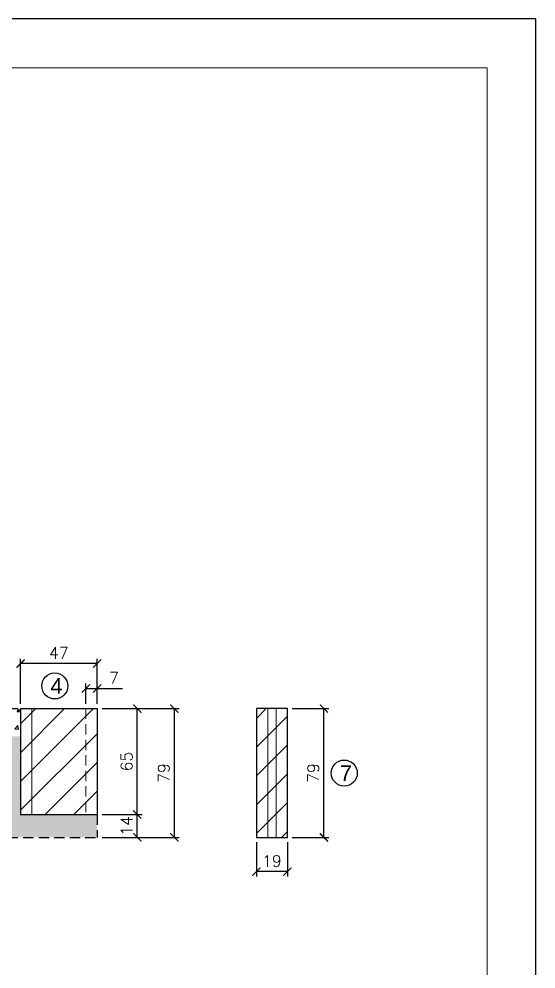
# Model space of a CAD drawing. Extents: x -23436 to 4767, y -4638 to 9755.
# Drawn here: x -16339 to -16021, y 3399 to 3982 of the extents above; entities that cross this region are included whole.
import ezdxf
from ezdxf.enums import TextEntityAlignment as Align

# ---------------------------------------------------------------- set-up
doc = ezdxf.new("R2010")
doc.units = 0
doc.header["$PDMODE"] = 2
doc.header["$PDSIZE"] = 10
doc.linetypes.add('HIDDEN', pattern=[9.525, 6.35, -3.175])
doc.layers.get('0').update_dxf_attribs({"lineweight": 13})
doc.layers.get('Defpoints').update_dxf_attribs({"lineweight": 13})
for name, color, linetype in [('Concreto', 250, 'HIDDEN'), ('Cota', 4, 'Continuous'), ('MB Logo', 255, 'Continuous'), ('Painéis', 200, 'Continuous'), ('Reaproveitamento', 251, 'Continuous'), ('Romaneio', 10, 'Continuous')]:
    doc.layers.add(name, color=color, linetype=linetype)
doc.layers.add('FOLHA MB', color=7, linetype='Continuous', lineweight=13)
doc.layers.add('Sarr 2.2x7', color=40, linetype='Continuous', lineweight=9)
doc.layers.add('Laje_Perimetro', color=7, linetype='Continuous', plot=False)
doc.styles.add('ARIAL', font='arial.ttf', dxfattribs={"oblique": 15, "height": 25})
doc.styles.add('ROMANS', font='romans.shx')
doc.dimstyles.new('Cota Paínel', dxfattribs={"dimtxt": 7, "dimasz": 5, "dimexe": 3, "dimexo": 3, "dimgap": 3, "dimtad": 1, "dimdec": 1, "dimzin": 12, "dimdsep": 46, "dimtxsty": 'ROMANS', "dimblk": 'ARCHTICK', "dimcen": 0, "dimclrd": 4, "dimclre": 4, "dimclrt": 1, "dimadec": 1, "dimazin": 3, "dimtfac": 1, "dimtdec": 1, "dimtmove": 0, "dimatfit": 3, "dimldrblk": 'OBLIQUE', "dimfxl": 1, "dimtolj": 1, "dimtzin": 12, "dimarcsym": 0})
pattern_1 = [(45, (0, 0), (-8.838835, 8.838835), [])]

# ---------------------------------------------------------------- blocks, each defined once
blk = doc.blocks.new('A$C169d8357')
at = {"layer": 'FOLHA MB', "color": 1}
for points in [[(0, 1199.94), (0, 149.94), (1485.02, 149.94), (1485.02, 1199.94)], [(70, 1169.94), (70, 179.94), (1455.02, 179.94), (1455.02, 1169.94)]]:
    blk.add_lwpolyline(points, close=True, dxfattribs=at)
blk = doc.blocks.new('_ArchTick')
at = {"color": 0, "linetype": 'ByBlock', "const_width": 0.15}
blk.add_lwpolyline([(-0.5, -0.5), (0.5, 0.5)], dxfattribs=at)
blk = doc.blocks.new('*D529')
at = {"layer": 'Cota', "color": 4, "lineweight": -2, "transparency": 16777216}
for p, q in [((-16287.83, 3558.92), (-16263.19, 3558.92)), ((-16266.19, 3493.92), (-16266.19, 3558.92)), ((-16287.83, 3493.92), (-16263.19, 3493.92))]:
    blk.add_line(p, q, dxfattribs=at)
at = {"layer": 'Defpoints', "color": 0, "transparency": 16777216}
for p in [(-16290.83, 3558.92), (-16266.19, 3558.92), (-16290.83, 3493.92)]:
    blk.add_point(p, dxfattribs=at)
at = {"layer": 'Cota', "color": 4, "lineweight": -2, "transparency": 16777216, "xscale": 5, "yscale": 5, "zscale": 5}
for p, rotation in [((-16266.19, 3558.92), 90), ((-16266.19, 3493.92), 270)]:
    blk.add_blockref('_ArchTick', p, dxfattribs=dict(at, rotation=rotation))
at = {"layer": 'Cota', "color": 1, "transparency": 16777216, "insert": (-16272.69, 3526.42), "char_height": 7, "attachment_point": 5, "rotation": 90, "style": 'ROMANS'}
blk.add_mtext('\\A1;65', dxfattribs=at)
blk = doc.blocks.new('_OBLIQUE')
at = {"color": 0, "linetype": 'ByBlock', "lineweight": -2}
for p, q in [((0, 0), (-1, 0)), ((-0.5, -0.5), (0.5, 0.5))]:
    blk.add_line(p, q, dxfattribs=at)
blk = doc.blocks.new('*D530')
at = {"layer": 'Cota', "color": 4, "lineweight": -2, "transparency": 16777216}
for p, q in [((-16287.83, 3493.92), (-16263.19, 3493.92)), ((-16266.19, 3479.92), (-16266.19, 3493.92)), ((-16287.83, 3479.92), (-16263.19, 3479.92))]:
    blk.add_line(p, q, dxfattribs=at)
at = {"layer": 'Defpoints', "color": 0, "transparency": 16777216}
for p in [(-16290.83, 3493.92), (-16266.19, 3493.92), (-16290.83, 3479.92)]:
    blk.add_point(p, dxfattribs=at)
at = {"layer": 'Cota', "color": 4, "lineweight": -2, "transparency": 16777216, "xscale": 5, "yscale": 5, "zscale": 5}
for p, rotation in [((-16266.19, 3493.92), 90), ((-16266.19, 3479.92), 270)]:
    blk.add_blockref('_ArchTick', p, dxfattribs=dict(at, rotation=rotation))
at = {"layer": 'Cota', "color": 1, "transparency": 16777216, "insert": (-16272.69, 3486.92), "char_height": 7, "attachment_point": 5, "rotation": 90, "style": 'ROMANS'}
blk.add_mtext('\\A1;14', dxfattribs=at)
blk = doc.blocks.new('*D531')
at = {"layer": 'Cota', "color": 4, "lineweight": -2, "transparency": 16777216}
for p, q in [((-16287.83, 3558.92), (-16240.39, 3558.92)), ((-16243.39, 3479.92), (-16243.39, 3558.92)), ((-16287.83, 3479.92), (-16240.39, 3479.92))]:
    blk.add_line(p, q, dxfattribs=at)
at = {"layer": 'Defpoints', "color": 0, "transparency": 16777216}
for p in [(-16290.83, 3558.92), (-16243.39, 3558.92), (-16290.83, 3479.92)]:
    blk.add_point(p, dxfattribs=at)
at = {"layer": 'Cota', "color": 4, "lineweight": -2, "transparency": 16777216, "xscale": 5, "yscale": 5, "zscale": 5}
for p, rotation in [((-16243.39, 3558.92), 90), ((-16243.39, 3479.92), 270)]:
    blk.add_blockref('_ArchTick', p, dxfattribs=dict(at, rotation=rotation))
at = {"layer": 'Cota', "color": 1, "transparency": 16777216, "insert": (-16249.89, 3519.42), "char_height": 7, "attachment_point": 5, "rotation": 90, "style": 'ROMANS'}
blk.add_mtext('\\A1;79', dxfattribs=at)
blk = doc.blocks.new('*D532')
at = {"layer": 'Cota', "color": 4, "lineweight": -2, "transparency": 16777216}
for p, q in [((-16297.83, 3561.92), (-16297.83, 3574.27)), ((-16297.83, 3571.27), (-16290.83, 3571.27)), ((-16290.83, 3561.92), (-16290.83, 3574.27)), ((-16290.83, 3571.27), (-16275.17, 3571.27))]:
    blk.add_line(p, q, dxfattribs=at)
at = {"layer": 'Defpoints', "color": 0, "transparency": 16777216}
for p in [(-16290.83, 3571.27), (-16297.83, 3558.92), (-16290.83, 3558.92)]:
    blk.add_point(p, dxfattribs=at)
at = {"layer": 'Cota', "color": 4, "lineweight": -2, "transparency": 16777216, "xscale": 5, "yscale": 5, "zscale": 5, "rotation": 180}
blk.add_blockref('_ArchTick', (-16297.83, 3571.27), dxfattribs=at)
at = {"layer": 'Cota', "color": 4, "lineweight": -2, "transparency": 16777216, "xscale": 5, "yscale": 5, "zscale": 5}
blk.add_blockref('_ArchTick', (-16290.83, 3571.27), dxfattribs=at)
at = {"layer": 'Cota', "color": 1, "transparency": 16777216, "insert": (-16280.5, 3577.77), "char_height": 7, "attachment_point": 5, "style": 'ROMANS'}
blk.add_mtext('\\A1;7', dxfattribs=at)
blk = doc.blocks.new('*D538')
at = {"layer": 'Cota', "color": 4, "lineweight": -2, "transparency": 16777216}
for p, q in [((-16193, 3476.92), (-16193, 3455.85)), ((-16174, 3476.92), (-16174, 3455.85)), ((-16174, 3458.85), (-16193, 3458.85))]:
    blk.add_line(p, q, dxfattribs=at)
at = {"layer": 'Defpoints', "color": 0, "transparency": 16777216}
for p in [(-16193, 3479.92), (-16174, 3479.92), (-16193, 3458.85)]:
    blk.add_point(p, dxfattribs=at)
at = {"layer": 'Cota', "color": 4, "lineweight": -2, "transparency": 16777216, "xscale": 5, "yscale": 5, "zscale": 5, "rotation": 180}
blk.add_blockref('_ArchTick', (-16193, 3458.85), dxfattribs=at)
at = {"layer": 'Cota', "color": 4, "lineweight": -2, "transparency": 16777216, "xscale": 5, "yscale": 5, "zscale": 5}
blk.add_blockref('_ArchTick', (-16174, 3458.85), dxfattribs=at)
at = {"layer": 'Cota', "color": 1, "transparency": 16777216, "insert": (-16183.5, 3465.35), "char_height": 7, "attachment_point": 5, "style": 'ROMANS'}
blk.add_mtext('\\A1;19', dxfattribs=at)
blk = doc.blocks.new('*D539')
at = {"layer": 'Cota', "color": 4, "lineweight": -2, "transparency": 16777216}
for p, q in [((-16171, 3558.92), (-16148.62, 3558.92)), ((-16151.62, 3479.92), (-16151.62, 3558.92)), ((-16171, 3479.92), (-16148.62, 3479.92))]:
    blk.add_line(p, q, dxfattribs=at)
at = {"layer": 'Defpoints', "color": 0, "transparency": 16777216}
for p in [(-16174, 3558.92), (-16151.62, 3558.92), (-16174, 3479.92)]:
    blk.add_point(p, dxfattribs=at)
at = {"layer": 'Cota', "color": 4, "lineweight": -2, "transparency": 16777216, "xscale": 5, "yscale": 5, "zscale": 5}
for p, rotation in [((-16151.62, 3558.92), 90), ((-16151.62, 3479.92), 270)]:
    blk.add_blockref('_ArchTick', p, dxfattribs=dict(at, rotation=rotation))
at = {"layer": 'Cota', "color": 1, "transparency": 16777216, "insert": (-16158.12, 3519.42), "char_height": 7, "attachment_point": 5, "rotation": 90, "style": 'ROMANS'}
blk.add_mtext('\\A1;79', dxfattribs=at)
blk = doc.blocks.new('*D675')
at = {"layer": 'Cota', "color": 4, "lineweight": -2, "transparency": 16777216}
for p, q in [((-16337.83, 3561.92), (-16337.83, 3589.57)), ((-16290.83, 3586.57), (-16337.83, 3586.57)), ((-16290.83, 3561.92), (-16290.83, 3589.57))]:
    blk.add_line(p, q, dxfattribs=at)
at = {"layer": 'Defpoints', "color": 0, "transparency": 16777216}
for p in [(-16337.83, 3586.57), (-16337.83, 3558.92), (-16290.83, 3558.92)]:
    blk.add_point(p, dxfattribs=at)
at = {"layer": 'Cota', "color": 4, "lineweight": -2, "transparency": 16777216, "xscale": 5, "yscale": 5, "zscale": 5, "rotation": 180}
blk.add_blockref('_ArchTick', (-16337.83, 3586.57), dxfattribs=at)
at = {"layer": 'Cota', "color": 4, "lineweight": -2, "transparency": 16777216, "xscale": 5, "yscale": 5, "zscale": 5}
blk.add_blockref('_ArchTick', (-16290.83, 3586.57), dxfattribs=at)
at = {"layer": 'Cota', "color": 1, "transparency": 16777216, "insert": (-16314.33, 3593.07), "char_height": 7, "attachment_point": 5, "style": 'ROMANS'}
blk.add_mtext('\\A1;47', dxfattribs=at)

msp = doc.modelspace()

# ---------------------------------------------------------------- hatches: boundary and pattern name
at = {"layer": 'Concreto'}
h = msp.add_hatch(dxfattribs=at)
h.set_pattern_fill('AR-CONC', color=256, scale=2.5)
h.set_pattern_definition([(50, (0, 0), (17.931505, -1.568803), [1.875, -20.625]), (355, (0, 0), (-3.468783, 18.804803), [1.5, -16.5]), (100.45144, (1.494, -0.13), (14.462721, 17.236), [1.593505, -17.528553]), (46.1842, (0, 5), (26.681033, -4.137982), [2.8125, -30.9375]), (96.63564, (2.223, 4.655), (23.36655, 24.352965), [2.39026, -26.292844]), (351.18416, (0, 5), (23.36655, 24.352965), [2.25, -24.75]), (21, (2.5, 3.75), (14.922676, -10.065472), [1.875, -20.625]), (326, (2.5, 3.75), (6.082883, 18.128751), [1.5, -16.5]), (71.45144, (3.744, 2.911), (21.00556, 8.063279), [1.593505, -17.528553]), (37.5, (0, 0), (0.3039964, 8.3223463), [0, -16.3, 0, -16.75, 0, -16.5625]), (7.5, (0, 0), (6.5767384, 9.860293), [0, -9.55, 0, -15.925, 0, -6.3125]), (327.5, (-5.575, 0), (13.345561, -0.5638718), [0, -6.25, 0, -19.5, 0, -25.875]), (317.5, (-8.075, 0), (14.579654, 2.5026246), [0, -8.125, 0, -12.95, 0, -18.375])])
h.paths.add_polyline_path([(-16337.83, 3558.92), (-16364.83, 3558.92), (-16364.83, 3541.92), (-16337.83, 3541.92)])
h = msp.add_hatch(dxfattribs=at)
h.set_pattern_fill('AR-CONC', color=256, scale=2.5)
h.set_pattern_definition([(50, (1585.02, 0), (17.931505, -1.568803), [1.875, -20.625]), (355, (1585.02, 0), (-3.468783, 18.804803), [1.5, -16.5]), (100.45144, (1586.515, -0.13), (14.462721, 17.236), [1.593505, -17.528553]), (46.1842, (1585.02, 5), (26.681033, -4.137982), [2.8125, -30.9375]), (96.63564, (1587.244, 4.655), (23.36655, 24.352965), [2.39026, -26.292844]), (351.18416, (1585.02, 5), (23.36655, 24.352965), [2.25, -24.75]), (21, (1587.52, 3.75), (14.922676, -10.065472), [1.875, -20.625]), (326, (1587.52, 3.75), (6.082883, 18.128751), [1.5, -16.5]), (71.45144, (1588.764, 2.911), (21.00556, 8.063279), [1.593505, -17.528553]), (37.5, (1585.0204, 0), (0.3039964, 8.3223463), [0, -16.3, 0, -16.75, 0, -16.5625]), (7.5, (1585.02, 0), (6.5767384, 9.860293), [0, -9.55, 0, -15.925, 0, -6.3125]), (327.5, (1579.4454, 0), (13.345561, -0.5638718), [0, -6.25, 0, -19.5, 0, -25.875]), (317.5, (1576.945, 0), (14.579654, 2.5026246), [0, -8.125, 0, -12.95, 0, -18.375])])
h.paths.add_polyline_path([(-16337.83, 3541.92), (-16480.33, 3541.92), (-16480.33, 3546.92), (-16695.33, 3546.92), (-16869.33, 3546.92), (-16869.33, 3530.92), (-16507.33, 3530.92), (-16507.33, 3492.92), (-16480.33, 3492.92), (-16480.33, 3529.92), (-16364.83, 3529.92), (-16364.83, 3479.92), (-16290.83, 3479.92), (-16290.83, 3493.92), (-16337.83, 3493.92)])
at = {"layer": 'Reaproveitamento'}
h = msp.add_hatch(dxfattribs=at)
h.set_pattern_fill('ANSI31', color=256, scale=100)
h.set_pattern_definition(pattern_1)
h.paths.add_polyline_path([(-16364.83, 3541.92), (-16364.83, 3558.92), (-16695.33, 3558.92), (-16695.33, 3546.92), (-16480.33, 3546.92), (-16480.33, 3541.92)])
h.paths.add_polyline_path([(-16337.83, 3558.92), (-16337.83, 3493.92), (-16290.83, 3493.92), (-16290.83, 3558.92)])
h = msp.add_hatch(dxfattribs=at)
h.set_pattern_fill('ANSI31', color=256, scale=100)
h.set_pattern_definition(pattern_1)
h.paths.add_polyline_path([(-16193, 3479.92), (-16174, 3479.92), (-16174, 3558.92), (-16193, 3558.92)])

# ---------------------------------------------------------------- linework, layer by layer
at = {"layer": 'Concreto'}
for p, q in [((-16364.83, 3558.92), (-16337.83, 3558.92)), ((-16290.83, 3493.92), (-16290.83, 3479.92)), ((-16364.83, 3479.92), (-16290.83, 3479.92))]:
    msp.add_line(p, q, dxfattribs=at)
at = {"layer": 'Laje_Perimetro'}
msp.add_lwpolyline([(-16021.36, 3982.26), (-17506.38, 3982.26), (-17506.38, 2932.26), (-16021.36, 2932.26)], close=True, dxfattribs=at)
at = {"layer": 'Painéis'}
for p, q in [((-16337.83, 3558.92), (-16337.83, 3493.92)), ((-16337.83, 3558.92), (-16290.83, 3558.92)), ((-16290.83, 3558.92), (-16290.83, 3493.92)), ((-16174, 3479.92), (-16174, 3558.92)), ((-16337.83, 3493.92), (-16290.83, 3493.92)), ((-16193, 3479.92), (-16174, 3479.92))]:
    msp.add_line(p, q, dxfattribs=at)
msp.add_lwpolyline([(-16193, 3479.92), (-16174, 3479.92), (-16174, 3558.92), (-16193, 3558.92)], close=True, dxfattribs=at)
at = {"layer": 'Romaneio'}
for centre in [(-16316.84, 3572.84), (-16139.1, 3519.36)]:
    msp.add_circle(centre, 8, dxfattribs=at)
at = {"layer": 'Sarr 2.2x7', "linetype": 'HIDDEN'}
msp.add_line((-16297.83, 3558.92), (-16297.83, 3493.92), dxfattribs=at)
at = {"layer": 'Sarr 2.2x7', "color": 50}
for p, q in [((-16193, 3479.92), (-16193, 3558.92)), ((-16193, 3558.92), (-16189.5, 3558.92)), ((-16186, 3558.92), (-16189.5, 3558.92)), ((-16186, 3479.92), (-16186, 3558.92)), ((-16181, 3558.92), (-16177.5, 3558.92)), ((-16181, 3558.92), (-16181, 3479.92)), ((-16174, 3558.92), (-16177.5, 3558.92)), ((-16174, 3558.92), (-16174, 3479.92)), ((-16193, 3479.92), (-16189.5, 3479.92)), ((-16186, 3479.92), (-16189.5, 3479.92)), ((-16181, 3479.92), (-16177.5, 3479.92)), ((-16174, 3479.92), (-16177.5, 3479.92))]:
    msp.add_line(p, q, dxfattribs=at)
at = {"layer": 'Sarr 2.2x7'}
msp.add_lwpolyline([(-16330.83, 3558.92), (-16330.83, 3493.92), (-16337.83, 3493.92), (-16337.83, 3558.92)], close=True, dxfattribs=at)

# ---------------------------------------------------------------- block references
at = {"layer": 'MB Logo'}
msp.add_blockref('A$C169d8357', (-17506.38, 2782.32), dxfattribs=at)

# ---------------------------------------------------------------- texts
at = {"layer": 'Romaneio', "color": 0, "style": 'ARIAL'}
for s, p in [('4', (-16315.83, 3572.84)), ('7', (-16138.1, 3519.36))]:
    msp.add_text(s, height=9.6, dxfattribs=at).set_placement(p, align=Align.MIDDLE_CENTER)

# ---------------------------------------------------------------- dimensions: what is measured, and where the dimension line sits
at = {"layer": 'Cota'}
for base, p1, p2, picture, middle in [((-16337.83, 3586.57), (-16290.83, 3558.92), (-16337.83, 3558.92), '*D675', (-16314.33, 3593.07)), ((-16290.83, 3571.27), (-16297.83, 3558.92), (-16290.83, 3558.92), '*D532', (-16280.5, 3577.77)), ((-16193, 3458.85), (-16174, 3479.92), (-16193, 3479.92), '*D538', (-16183.5, 3465.35))]:
    dim = msp.add_linear_dim(base=base, p1=p1, p2=p2, dimstyle='Cota Paínel', dxfattribs=at)
    dim.commit()
    dim.dimension.update_dxf_attribs({"geometry": picture, "text_midpoint": middle})
for base, p1, p2, picture, middle in [((-16266.19, 3558.92), (-16290.83, 3493.92), (-16290.83, 3558.92), '*D529', (-16272.69, 3526.42)), ((-16243.39, 3558.92), (-16290.83, 3479.92), (-16290.83, 3558.92), '*D531', (-16249.89, 3519.42)), ((-16151.62, 3558.92), (-16174, 3479.92), (-16174, 3558.92), '*D539', (-16158.12, 3519.42))]:
    dim = msp.add_linear_dim(base=base, p1=p1, p2=p2, angle=90, dimstyle='Cota Paínel', dxfattribs=at)
    dim.commit()
    dim.dimension.update_dxf_attribs({"geometry": picture, "text_midpoint": middle})
dim = msp.add_linear_dim(base=(-16266.19, 3493.92), p1=(-16290.83, 3479.92), p2=(-16290.83, 3493.92), angle=90, dimstyle='Cota Paínel', dxfattribs=at)
dim.commit()
dim.dimension.update_dxf_attribs({"geometry": '*D530', "text_midpoint": (-16266.19, 3486.92), "dimtype": 160})

doc.saveas('drawing.dxf')
